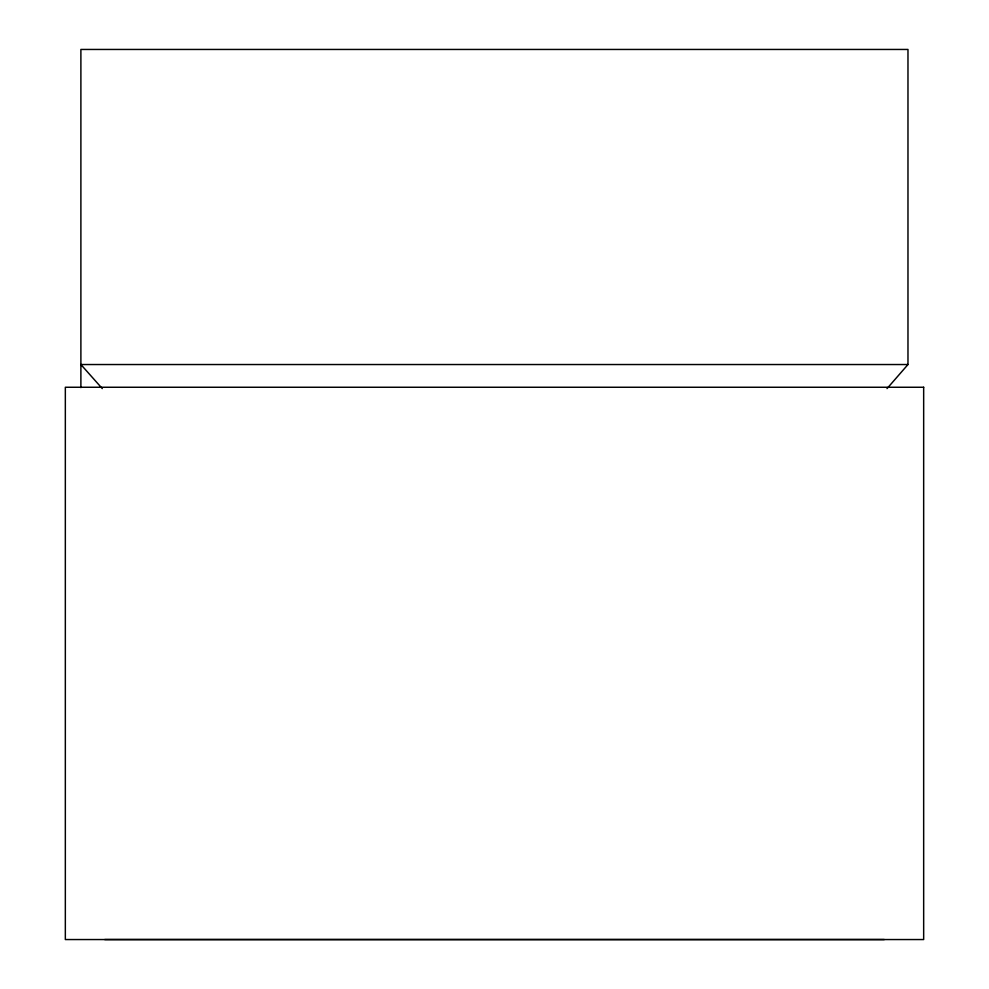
<?xml version="1.0" encoding="UTF-8"?>
<svg xmlns="http://www.w3.org/2000/svg" width="989" height="989" viewBox="0 0 989 989"><rect width="100%" height="100%" fill="white"/><g stroke="black" fill="none" stroke-linecap="round" stroke-linejoin="round"><path stroke-width="1.48" d="M887.022 388.59L907.976 364.533L907.976 49.45L80.888 49.45L80.888 387.614M907.976 364.533L80.888 364.533L102.287 388.59M884.277 939.55L104.723 939.55M923.664 387.255L65.336 387.255L65.336 939.55L923.664 939.55L923.664 387.255"/></g></svg>
